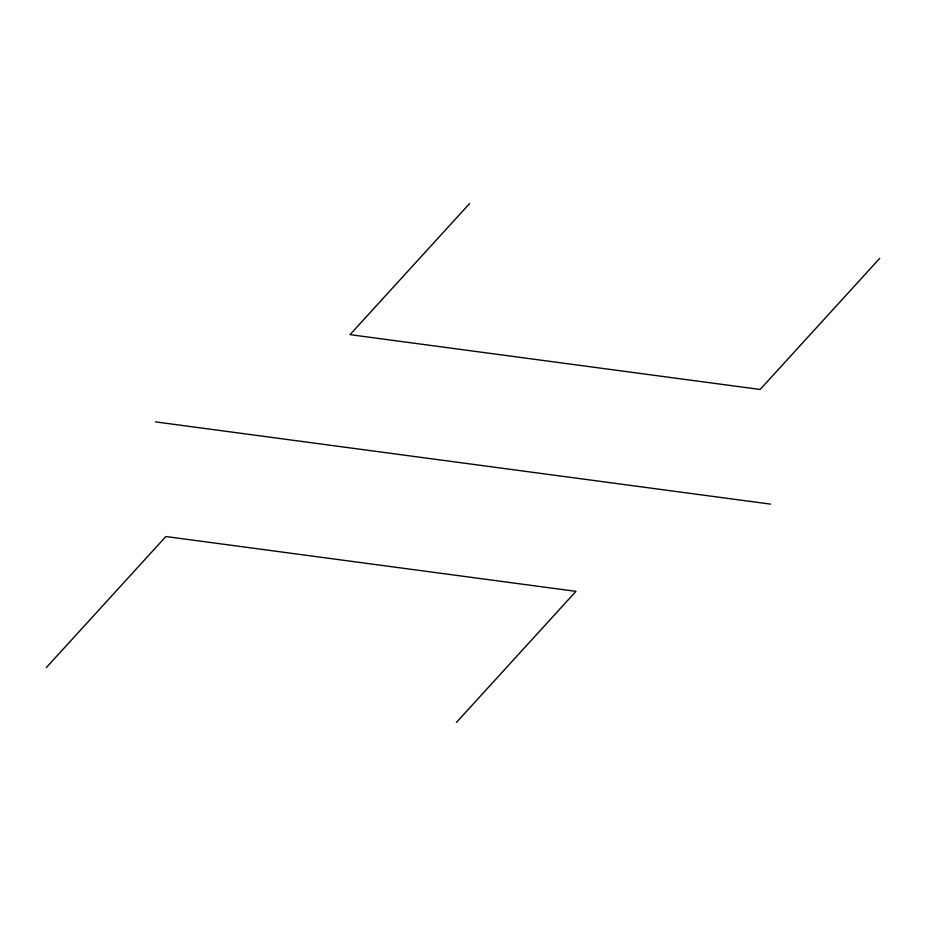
<?xml version="1.0" encoding="UTF-8"?>
<svg xmlns="http://www.w3.org/2000/svg" width="926" height="926" viewBox="0 0 926 926"><rect width="100%" height="100%" fill="white"/><g stroke="black" fill="none" stroke-linecap="round" stroke-linejoin="round"><path stroke-width="1.39" d="M46.3 667.623L165.881 536.524L575.972 591.355L456.391 722.454M469.609 203.546L350.028 334.645L760.119 389.476L879.7 258.377M155.441 421.874L770.559 504.126"/></g></svg>
